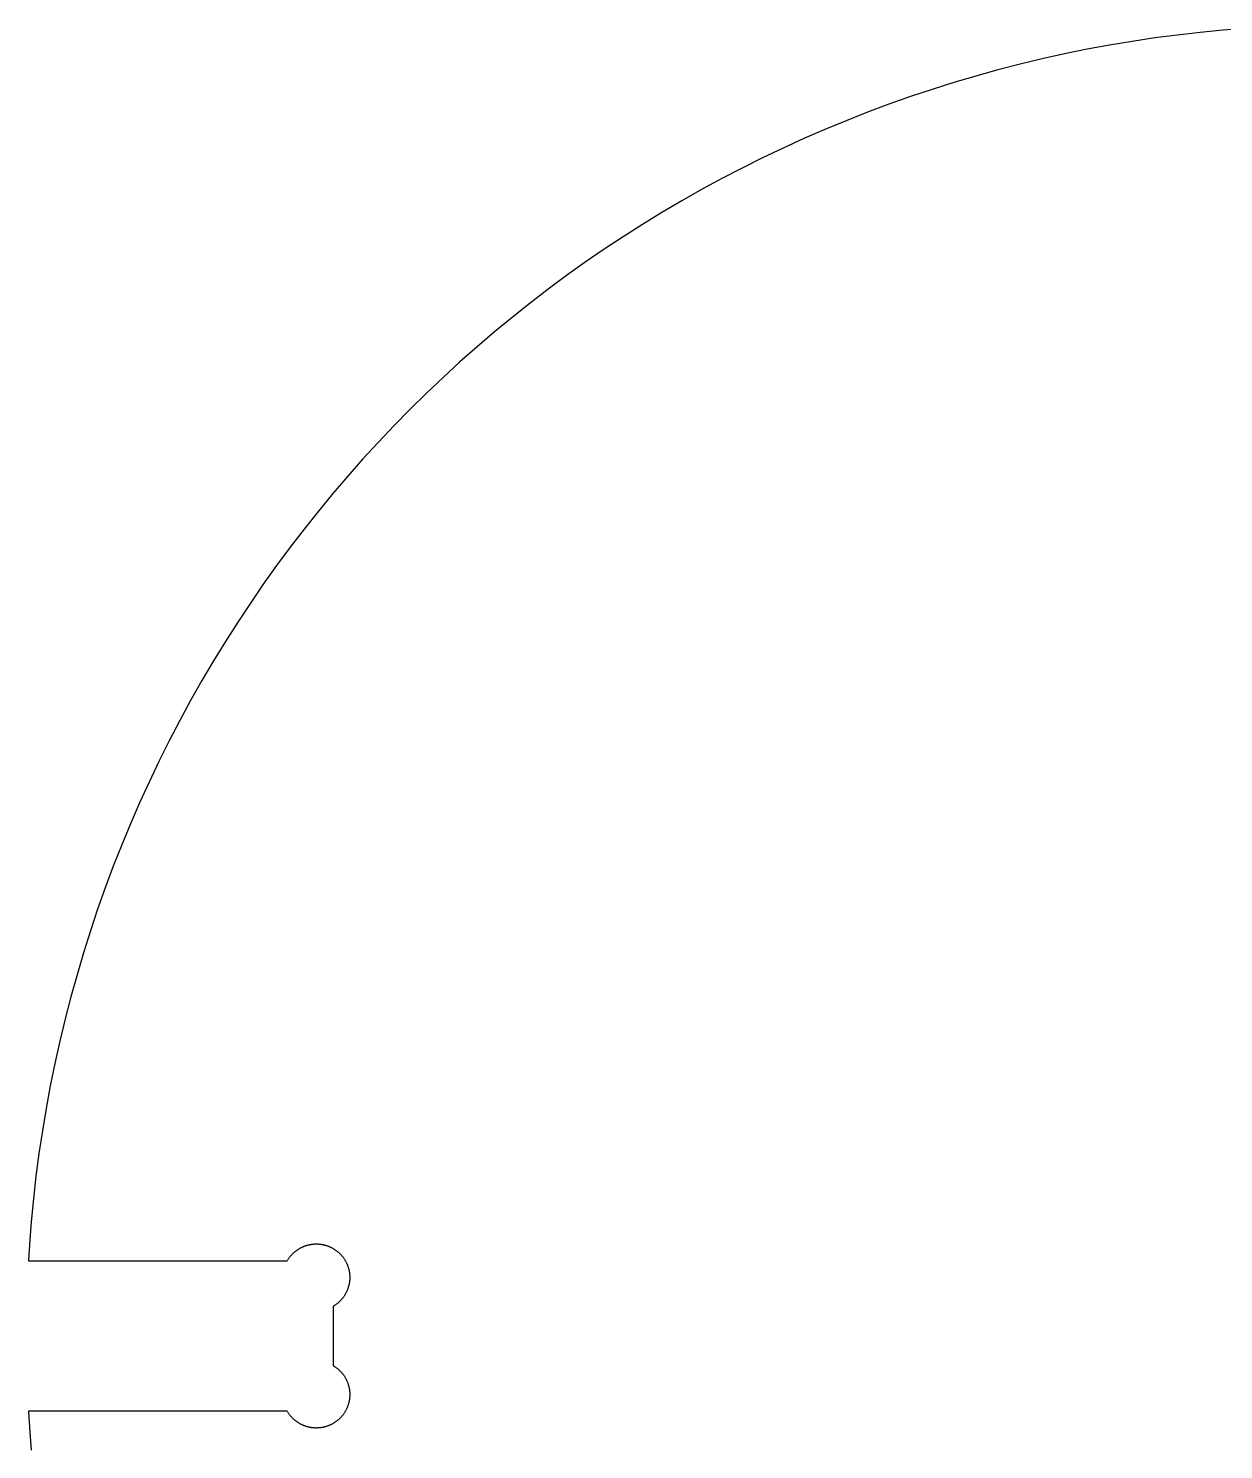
# Model space of a CAD drawing. Header units: metres. Extents: x 20 to 1960, y 15 to 485.
# Drawn here: x 510.4 to 724.6, y 229.6 to 484.4 of the extents above; entities that cross this region are included whole.
import ezdxf

# ---------------------------------------------------------------- set-up
doc = ezdxf.new("R2010")
doc.units = ezdxf.units.M

msp = doc.modelspace()

# ---------------------------------------------------------------- linework, layer by layer
for p, q in [((728.607, 484.428), (724.518, 484.106)), ((708.238, 482.107), (704.193, 481.43)), ((712.294, 482.713), (708.238, 482.107)), ((716.361, 483.248), (712.294, 482.713)), ((720.436, 483.713), (716.361, 483.248)), ((724.518, 484.106), (720.436, 483.713)), ((696.141, 479.865), (692.136, 478.977)), ((700.16, 480.682), (696.141, 479.865)), ((704.193, 481.43), (700.16, 480.682)), ((684.178, 476.993), (680.225, 475.896)), ((688.148, 478.019), (684.178, 476.993)), ((692.136, 478.977), (688.148, 478.019)), ((676.293, 474.732), (672.381, 473.498)), ((680.225, 475.896), (676.293, 474.732)), ((668.491, 472.197), (664.625, 470.828)), ((672.381, 473.498), (668.491, 472.197)), ((660.784, 469.391), (656.967, 467.888)), ((664.625, 470.828), (660.784, 469.391)), ((653.178, 466.319), (649.417, 464.683)), ((656.967, 467.888), (653.178, 466.319)), ((649.417, 464.683), (645.685, 462.982)), ((641.983, 461.217), (638.312, 459.387)), ((645.685, 462.982), (641.983, 461.217)), ((638.312, 459.387), (634.674, 457.493)), ((634.674, 457.493), (631.07, 455.536)), ((631.07, 455.536), (627.5, 453.516)), ((623.966, 451.434), (620.469, 449.291)), ((627.5, 453.516), (623.966, 451.434)), ((620.469, 449.291), (617.01, 447.088)), ((617.01, 447.088), (613.59, 444.824)), ((613.59, 444.824), (610.21, 442.501)), ((610.21, 442.501), (606.87, 440.119)), ((606.87, 440.119), (603.573, 437.679)), ((603.573, 437.679), (600.32, 435.183)), ((600.32, 435.183), (597.11, 432.629)), ((597.11, 432.629), (593.945, 430.02)), ((593.945, 430.02), (590.826, 427.357)), ((590.826, 427.357), (587.754, 424.639)), ((587.754, 424.639), (584.73, 421.868)), ((584.73, 421.868), (581.755, 419.045)), ((581.755, 419.045), (578.83, 416.17)), ((578.83, 416.17), (575.955, 413.245)), ((575.955, 413.245), (573.132, 410.27)), ((573.132, 410.27), (570.361, 407.246)), ((570.361, 407.246), (567.643, 404.174)), ((567.643, 404.174), (564.98, 401.055)), ((564.98, 401.055), (562.371, 397.89)), ((562.371, 397.89), (559.818, 394.68)), ((559.818, 394.68), (557.321, 391.427)), ((557.321, 391.427), (554.881, 388.13)), ((554.881, 388.13), (552.499, 384.79)), ((552.499, 384.79), (550.176, 381.41)), ((550.176, 381.41), (547.912, 377.99)), ((547.912, 377.99), (545.709, 374.531)), ((545.709, 374.531), (543.566, 371.034)), ((543.566, 371.034), (541.484, 367.5)), ((541.484, 367.5), (539.464, 363.93)), ((539.464, 363.93), (537.507, 360.326)), ((537.507, 360.326), (535.613, 356.688)), ((535.613, 356.688), (533.783, 353.017)), ((533.783, 353.017), (532.018, 349.315)), ((532.018, 349.315), (530.317, 345.583)), ((530.317, 345.583), (528.681, 341.822)), ((528.681, 341.822), (527.112, 338.033)), ((527.112, 338.033), (525.609, 334.216)), ((525.609, 334.216), (524.172, 330.375)), ((524.172, 330.375), (522.803, 326.509)), ((522.803, 326.509), (521.502, 322.619)), ((521.502, 322.619), (520.268, 318.707)), ((520.268, 318.707), (519.104, 314.775)), ((519.104, 314.775), (518.007, 310.822)), ((518.007, 310.822), (516.981, 306.852)), ((516.981, 306.852), (516.023, 302.863)), ((516.023, 302.863), (515.135, 298.859)), ((515.135, 298.859), (514.318, 294.84)), ((514.318, 294.84), (513.57, 290.807)), ((513.57, 290.807), (512.893, 286.762)), ((512.893, 286.762), (512.287, 282.706)), ((512.287, 282.706), (511.752, 278.639)), ((511.752, 278.639), (511.287, 274.564)), ((511.287, 274.564), (510.894, 270.482)), ((510.894, 270.482), (510.572, 266.393)), ((510.572, 266.393), (510.396, 263.5)), ((557.985, 264.959), (558.064, 265.028)), ((558.064, 265.028), (558.143, 265.096)), ((558.143, 265.096), (558.224, 265.163)), ((558.224, 265.163), (558.306, 265.228)), ((558.306, 265.228), (558.389, 265.292)), ((558.389, 265.292), (558.473, 265.354)), ((558.473, 265.354), (558.559, 265.415)), ((558.559, 265.415), (558.645, 265.474)), ((558.645, 265.474), (558.732, 265.532)), ((558.732, 265.532), (558.82, 265.588)), ((558.82, 265.588), (558.91, 265.643)), ((558.91, 265.643), (559, 265.696)), ((559, 265.696), (559.091, 265.748)), ((559.091, 265.748), (559.183, 265.798)), ((559.183, 265.798), (559.276, 265.846)), ((559.276, 265.846), (559.37, 265.893)), ((559.37, 265.893), (559.464, 265.938)), ((559.464, 265.938), (559.56, 265.981)), ((559.56, 265.981), (559.656, 266.023)), ((559.656, 266.023), (559.752, 266.063)), ((559.752, 266.063), (559.85, 266.101)), ((559.85, 266.101), (559.948, 266.138)), ((559.948, 266.138), (560.047, 266.173)), ((560.047, 266.173), (560.146, 266.206)), ((560.146, 266.206), (560.246, 266.238)), ((560.246, 266.238), (560.346, 266.268)), ((560.346, 266.268), (560.447, 266.296)), ((560.447, 266.296), (560.548, 266.322)), ((560.548, 266.322), (560.65, 266.346)), ((560.65, 266.346), (560.753, 266.369)), ((560.753, 266.369), (560.855, 266.39)), ((560.855, 266.39), (560.958, 266.409)), ((560.958, 266.409), (561.061, 266.426)), ((561.061, 266.426), (561.165, 266.442)), ((561.165, 266.442), (561.269, 266.455)), ((561.269, 266.455), (561.373, 266.467)), ((561.373, 266.467), (561.477, 266.477)), ((561.477, 266.477), (561.581, 266.485)), ((561.581, 266.485), (561.686, 266.492)), ((561.686, 266.492), (561.791, 266.496)), ((561.791, 266.496), (561.895, 266.499)), ((561.895, 266.499), (562, 266.5)), ((562, 266.5), (562.105, 266.499)), ((562.105, 266.499), (562.209, 266.496)), ((562.209, 266.496), (562.314, 266.492)), ((562.314, 266.492), (562.419, 266.485)), ((562.419, 266.485), (562.523, 266.477)), ((562.523, 266.477), (562.627, 266.467)), ((562.627, 266.467), (562.731, 266.455)), ((562.731, 266.455), (562.835, 266.442)), ((562.835, 266.442), (562.939, 266.426)), ((562.939, 266.426), (563.042, 266.409)), ((563.042, 266.409), (563.145, 266.39)), ((563.145, 266.39), (563.247, 266.369)), ((563.247, 266.369), (563.35, 266.346)), ((563.35, 266.346), (563.452, 266.322)), ((563.452, 266.322), (563.553, 266.296)), ((563.553, 266.296), (563.654, 266.268)), ((563.654, 266.268), (563.754, 266.238)), ((563.754, 266.238), (563.854, 266.206)), ((563.854, 266.206), (563.953, 266.173)), ((563.953, 266.173), (564.052, 266.138)), ((564.052, 266.138), (564.15, 266.101)), ((564.15, 266.101), (564.248, 266.063)), ((564.248, 266.063), (564.344, 266.023)), ((564.344, 266.023), (564.44, 265.981)), ((564.44, 265.981), (564.536, 265.938)), ((564.536, 265.938), (564.63, 265.893)), ((564.63, 265.893), (564.724, 265.846)), ((564.724, 265.846), (564.817, 265.798)), ((564.817, 265.798), (564.909, 265.748)), ((564.909, 265.748), (565, 265.696)), ((565, 265.696), (565.09, 265.643)), ((565.09, 265.643), (565.18, 265.588)), ((565.18, 265.588), (565.268, 265.532)), ((565.268, 265.532), (565.355, 265.474)), ((565.355, 265.474), (565.441, 265.415)), ((565.441, 265.415), (565.527, 265.354)), ((565.527, 265.354), (565.611, 265.292)), ((565.611, 265.292), (565.694, 265.228)), ((565.694, 265.228), (565.776, 265.163)), ((565.776, 265.163), (565.857, 265.096)), ((565.857, 265.096), (565.936, 265.028)), ((565.936, 265.028), (566.015, 264.959)), ((510.396, 263.5), (556.804, 263.5)), ((556.804, 263.5), (556.857, 263.59)), ((556.857, 263.59), (556.912, 263.68)), ((556.912, 263.68), (556.968, 263.768)), ((556.968, 263.768), (557.026, 263.855)), ((557.026, 263.855), (557.085, 263.941)), ((557.085, 263.941), (557.146, 264.027)), ((557.146, 264.027), (557.208, 264.111)), ((557.208, 264.111), (557.272, 264.194)), ((557.272, 264.194), (557.337, 264.276)), ((557.337, 264.276), (557.404, 264.357)), ((557.404, 264.357), (557.472, 264.436)), ((557.472, 264.436), (557.541, 264.515)), ((557.541, 264.515), (557.612, 264.592)), ((557.612, 264.592), (557.684, 264.668)), ((557.684, 264.668), (557.757, 264.743)), ((557.757, 264.743), (557.832, 264.816)), ((557.832, 264.816), (557.908, 264.888)), ((557.908, 264.888), (557.985, 264.959)), ((566.015, 264.959), (566.092, 264.888)), ((566.092, 264.888), (566.168, 264.816)), ((566.168, 264.816), (566.243, 264.743)), ((566.243, 264.743), (566.316, 264.668)), ((566.316, 264.668), (566.388, 264.592)), ((566.388, 264.592), (566.459, 264.515)), ((566.459, 264.515), (566.528, 264.436)), ((566.528, 264.436), (566.596, 264.357)), ((566.596, 264.357), (566.663, 264.276)), ((566.663, 264.276), (566.728, 264.194)), ((566.728, 264.194), (566.792, 264.111)), ((566.792, 264.111), (566.854, 264.027)), ((566.854, 264.027), (566.915, 263.941)), ((566.915, 263.941), (566.974, 263.855)), ((566.974, 263.855), (567.032, 263.768)), ((567.032, 263.768), (567.088, 263.68)), ((567.088, 263.68), (567.143, 263.59)), ((567.143, 263.59), (567.196, 263.5)), ((567.196, 263.5), (567.248, 263.409)), ((567.248, 263.409), (567.298, 263.317)), ((567.298, 263.317), (567.346, 263.224)), ((567.346, 263.224), (567.393, 263.13)), ((567.393, 263.13), (567.438, 263.036)), ((567.438, 263.036), (567.481, 262.94)), ((567.481, 262.94), (567.523, 262.844)), ((567.523, 262.844), (567.563, 262.748)), ((567.563, 262.748), (567.602, 262.65)), ((567.602, 262.65), (567.638, 262.552)), ((567.638, 262.552), (567.673, 262.453)), ((567.673, 262.453), (567.706, 262.354)), ((567.706, 262.354), (567.738, 262.254)), ((567.738, 262.254), (567.768, 262.154)), ((567.768, 262.154), (567.796, 262.053)), ((567.796, 262.053), (567.822, 261.952)), ((567.822, 261.952), (567.846, 261.85)), ((567.846, 261.85), (567.869, 261.747)), ((567.869, 261.747), (567.89, 261.645)), ((567.89, 261.645), (567.909, 261.542)), ((567.909, 261.542), (567.926, 261.439)), ((567.926, 261.439), (567.942, 261.335)), ((567.942, 261.335), (567.955, 261.231)), ((567.955, 261.231), (567.967, 261.127)), ((567.967, 261.127), (567.977, 261.023)), ((567.977, 259.977), (567.967, 259.873)), ((567.977, 261.023), (567.985, 260.919)), ((567.985, 260.081), (567.977, 259.977)), ((567.985, 260.919), (567.992, 260.814)), ((567.992, 260.186), (567.985, 260.081)), ((567.992, 260.814), (567.996, 260.709)), ((567.996, 260.291), (567.992, 260.186)), ((567.996, 260.709), (567.999, 260.605)), ((567.999, 260.395), (567.996, 260.291)), ((567.999, 260.605), (568, 260.5)), ((568, 260.5), (567.999, 260.395)), ((567.143, 257.41), (567.088, 257.32)), ((567.196, 257.5), (567.143, 257.41)), ((567.248, 257.591), (567.196, 257.5)), ((567.298, 257.683), (567.248, 257.591)), ((567.346, 257.776), (567.298, 257.683)), ((567.393, 257.87), (567.346, 257.776)), ((567.438, 257.964), (567.393, 257.87)), ((567.481, 258.06), (567.438, 257.964)), ((567.523, 258.156), (567.481, 258.06)), ((567.563, 258.252), (567.523, 258.156)), ((567.602, 258.35), (567.563, 258.252)), ((567.638, 258.448), (567.602, 258.35)), ((567.673, 258.547), (567.638, 258.448)), ((567.706, 258.646), (567.673, 258.547)), ((567.738, 258.746), (567.706, 258.646)), ((567.768, 258.846), (567.738, 258.746)), ((567.796, 258.947), (567.768, 258.846)), ((567.822, 259.048), (567.796, 258.947)), ((567.846, 259.15), (567.822, 259.048)), ((567.869, 259.253), (567.846, 259.15)), ((567.89, 259.355), (567.869, 259.253)), ((567.909, 259.458), (567.89, 259.355)), ((567.926, 259.561), (567.909, 259.458)), ((567.942, 259.665), (567.926, 259.561)), ((567.955, 259.769), (567.942, 259.665)), ((567.967, 259.873), (567.955, 259.769)), ((565.09, 255.357), (565, 255.304)), ((565, 255.304), (565, 244.696)), ((565.18, 255.412), (565.09, 255.357)), ((565.268, 255.468), (565.18, 255.412)), ((565.355, 255.526), (565.268, 255.468)), ((565.441, 255.585), (565.355, 255.526)), ((565.527, 255.646), (565.441, 255.585)), ((565.611, 255.708), (565.527, 255.646)), ((565.694, 255.772), (565.611, 255.708)), ((565.776, 255.837), (565.694, 255.772)), ((565.857, 255.904), (565.776, 255.837)), ((565.936, 255.972), (565.857, 255.904)), ((566.015, 256.041), (565.936, 255.972)), ((566.092, 256.112), (566.015, 256.041)), ((566.168, 256.184), (566.092, 256.112)), ((566.243, 256.257), (566.168, 256.184)), ((566.316, 256.332), (566.243, 256.257)), ((566.388, 256.408), (566.316, 256.332)), ((566.459, 256.485), (566.388, 256.408)), ((566.528, 256.564), (566.459, 256.485)), ((566.596, 256.643), (566.528, 256.564)), ((566.663, 256.724), (566.596, 256.643)), ((566.728, 256.806), (566.663, 256.724)), ((566.792, 256.889), (566.728, 256.806)), ((566.854, 256.973), (566.792, 256.889)), ((566.915, 257.059), (566.854, 256.973)), ((566.974, 257.145), (566.915, 257.059)), ((567.032, 257.232), (566.974, 257.145)), ((567.088, 257.32), (567.032, 257.232)), ((565, 244.696), (565.09, 244.643)), ((565.09, 244.643), (565.18, 244.588)), ((565.18, 244.588), (565.268, 244.532)), ((565.268, 244.532), (565.355, 244.474)), ((565.355, 244.474), (565.441, 244.415)), ((565.441, 244.415), (565.527, 244.354)), ((565.527, 244.354), (565.611, 244.292)), ((565.611, 244.292), (565.694, 244.228)), ((565.694, 244.228), (565.776, 244.163)), ((565.776, 244.163), (565.857, 244.096)), ((565.857, 244.096), (565.936, 244.028)), ((565.936, 244.028), (566.015, 243.959)), ((566.015, 243.959), (566.092, 243.888)), ((566.092, 243.888), (566.168, 243.816)), ((566.168, 243.816), (566.243, 243.743)), ((566.243, 243.743), (566.316, 243.668)), ((566.316, 243.668), (566.388, 243.592)), ((566.388, 243.592), (566.459, 243.515)), ((566.459, 243.515), (566.528, 243.436)), ((566.528, 243.436), (566.596, 243.357)), ((566.596, 243.357), (566.663, 243.276)), ((566.663, 243.276), (566.728, 243.194)), ((566.728, 243.194), (566.792, 243.111)), ((566.792, 243.111), (566.854, 243.027)), ((566.854, 243.027), (566.915, 242.941)), ((566.915, 242.941), (566.974, 242.855)), ((566.974, 242.855), (567.032, 242.768)), ((567.032, 242.768), (567.088, 242.68)), ((567.088, 242.68), (567.143, 242.59)), ((567.143, 242.59), (567.196, 242.5)), ((567.196, 242.5), (567.248, 242.409)), ((567.248, 242.409), (567.298, 242.317)), ((567.298, 242.317), (567.346, 242.224)), ((567.346, 242.224), (567.393, 242.13)), ((567.393, 242.13), (567.438, 242.036)), ((567.438, 242.036), (567.481, 241.94)), ((567.481, 241.94), (567.523, 241.844)), ((567.523, 241.844), (567.563, 241.748)), ((567.563, 241.748), (567.602, 241.65)), ((567.602, 241.65), (567.638, 241.552)), ((567.638, 241.552), (567.673, 241.453)), ((567.673, 241.453), (567.706, 241.354)), ((567.706, 241.354), (567.738, 241.254)), ((567.738, 241.254), (567.768, 241.154)), ((567.768, 241.154), (567.796, 241.053)), ((567.796, 241.053), (567.822, 240.952)), ((567.822, 240.952), (567.846, 240.85)), ((567.846, 240.85), (567.869, 240.747)), ((567.869, 240.747), (567.89, 240.645)), ((567.89, 240.645), (567.909, 240.542)), ((567.909, 240.542), (567.926, 240.439)), ((567.926, 240.439), (567.942, 240.335)), ((567.942, 240.335), (567.955, 240.231)), ((567.955, 240.231), (567.967, 240.127)), ((567.967, 240.127), (567.977, 240.023)), ((567.977, 240.023), (567.985, 239.919)), ((567.985, 239.919), (567.992, 239.814)), ((567.992, 239.814), (567.996, 239.709)), ((567.996, 239.709), (567.999, 239.605)), ((567.999, 239.605), (568, 239.5)), ((567.438, 236.964), (567.393, 236.87)), ((567.481, 237.06), (567.438, 236.964)), ((567.523, 237.156), (567.481, 237.06)), ((567.563, 237.252), (567.523, 237.156)), ((567.602, 237.35), (567.563, 237.252)), ((567.638, 237.448), (567.602, 237.35)), ((567.673, 237.547), (567.638, 237.448)), ((567.706, 237.646), (567.673, 237.547)), ((567.738, 237.746), (567.706, 237.646)), ((567.768, 237.846), (567.738, 237.746)), ((567.796, 237.947), (567.768, 237.846)), ((567.822, 238.048), (567.796, 237.947)), ((567.846, 238.15), (567.822, 238.048)), ((567.869, 238.253), (567.846, 238.15)), ((567.89, 238.355), (567.869, 238.253)), ((567.909, 238.458), (567.89, 238.355)), ((567.926, 238.561), (567.909, 238.458)), ((567.942, 238.665), (567.926, 238.561)), ((567.955, 238.769), (567.942, 238.665)), ((567.967, 238.873), (567.955, 238.769)), ((567.977, 238.977), (567.967, 238.873)), ((567.985, 239.081), (567.977, 238.977)), ((567.992, 239.186), (567.985, 239.081)), ((567.996, 239.291), (567.992, 239.186)), ((567.999, 239.395), (567.996, 239.291)), ((568, 239.5), (567.999, 239.395)), ((556.804, 236.5), (510.396, 236.5)), ((510.396, 236.5), (510.572, 233.607)), ((556.857, 236.41), (556.804, 236.5)), ((556.912, 236.32), (556.857, 236.41)), ((556.968, 236.232), (556.912, 236.32)), ((557.026, 236.145), (556.968, 236.232)), ((557.085, 236.059), (557.026, 236.145)), ((557.146, 235.973), (557.085, 236.059)), ((557.208, 235.889), (557.146, 235.973)), ((557.272, 235.806), (557.208, 235.889)), ((557.337, 235.724), (557.272, 235.806)), ((557.404, 235.643), (557.337, 235.724)), ((557.472, 235.564), (557.404, 235.643)), ((557.541, 235.485), (557.472, 235.564)), ((557.612, 235.408), (557.541, 235.485)), ((557.684, 235.332), (557.612, 235.408)), ((557.757, 235.257), (557.684, 235.332)), ((557.832, 235.184), (557.757, 235.257)), ((557.908, 235.112), (557.832, 235.184)), ((557.985, 235.041), (557.908, 235.112)), ((558.064, 234.972), (557.985, 235.041)), ((558.143, 234.904), (558.064, 234.972)), ((558.224, 234.837), (558.143, 234.904)), ((558.306, 234.772), (558.224, 234.837)), ((558.389, 234.708), (558.306, 234.772)), ((558.473, 234.646), (558.389, 234.708)), ((558.559, 234.585), (558.473, 234.646)), ((558.645, 234.526), (558.559, 234.585)), ((558.732, 234.468), (558.645, 234.526)), ((558.82, 234.412), (558.732, 234.468)), ((558.91, 234.357), (558.82, 234.412)), ((565.18, 234.412), (565.09, 234.357)), ((565.268, 234.468), (565.18, 234.412)), ((565.355, 234.526), (565.268, 234.468)), ((565.441, 234.585), (565.355, 234.526)), ((565.527, 234.646), (565.441, 234.585)), ((565.611, 234.708), (565.527, 234.646)), ((565.694, 234.772), (565.611, 234.708)), ((565.776, 234.837), (565.694, 234.772)), ((565.857, 234.904), (565.776, 234.837)), ((565.936, 234.972), (565.857, 234.904)), ((566.015, 235.041), (565.936, 234.972)), ((566.092, 235.112), (566.015, 235.041)), ((566.168, 235.184), (566.092, 235.112)), ((566.243, 235.257), (566.168, 235.184)), ((566.316, 235.332), (566.243, 235.257)), ((566.388, 235.408), (566.316, 235.332)), ((566.459, 235.485), (566.388, 235.408)), ((566.528, 235.564), (566.459, 235.485)), ((566.596, 235.643), (566.528, 235.564)), ((566.663, 235.724), (566.596, 235.643)), ((566.728, 235.806), (566.663, 235.724)), ((566.792, 235.889), (566.728, 235.806)), ((566.854, 235.973), (566.792, 235.889)), ((566.915, 236.059), (566.854, 235.973)), ((566.974, 236.145), (566.915, 236.059)), ((567.032, 236.232), (566.974, 236.145)), ((567.088, 236.32), (567.032, 236.232)), ((567.143, 236.41), (567.088, 236.32)), ((567.196, 236.5), (567.143, 236.41)), ((567.248, 236.591), (567.196, 236.5)), ((567.298, 236.683), (567.248, 236.591)), ((567.346, 236.776), (567.298, 236.683)), ((567.393, 236.87), (567.346, 236.776)), ((510.572, 233.607), (510.894, 229.518)), ((559, 234.304), (558.91, 234.357)), ((559.091, 234.252), (559, 234.304)), ((559.183, 234.202), (559.091, 234.252)), ((559.276, 234.154), (559.183, 234.202)), ((559.37, 234.107), (559.276, 234.154)), ((559.464, 234.062), (559.37, 234.107)), ((559.56, 234.019), (559.464, 234.062)), ((559.656, 233.977), (559.56, 234.019)), ((559.752, 233.937), (559.656, 233.977)), ((559.85, 233.899), (559.752, 233.937)), ((559.948, 233.862), (559.85, 233.899)), ((560.047, 233.827), (559.948, 233.862)), ((560.146, 233.794), (560.047, 233.827)), ((560.246, 233.762), (560.146, 233.794)), ((560.346, 233.732), (560.246, 233.762)), ((560.447, 233.704), (560.346, 233.732)), ((560.548, 233.678), (560.447, 233.704)), ((560.65, 233.654), (560.548, 233.678)), ((560.753, 233.631), (560.65, 233.654)), ((560.855, 233.61), (560.753, 233.631)), ((560.958, 233.591), (560.855, 233.61)), ((561.061, 233.574), (560.958, 233.591)), ((561.165, 233.558), (561.061, 233.574)), ((561.269, 233.545), (561.165, 233.558)), ((561.373, 233.533), (561.269, 233.545)), ((561.477, 233.523), (561.373, 233.533)), ((561.581, 233.515), (561.477, 233.523)), ((561.686, 233.508), (561.581, 233.515)), ((561.791, 233.504), (561.686, 233.508)), ((561.895, 233.501), (561.791, 233.504)), ((562, 233.5), (561.895, 233.501)), ((562.105, 233.501), (562, 233.5)), ((562.209, 233.504), (562.105, 233.501)), ((562.314, 233.508), (562.209, 233.504)), ((562.419, 233.515), (562.314, 233.508)), ((562.523, 233.523), (562.419, 233.515)), ((562.627, 233.533), (562.523, 233.523)), ((562.731, 233.545), (562.627, 233.533)), ((562.835, 233.558), (562.731, 233.545)), ((562.939, 233.574), (562.835, 233.558)), ((563.042, 233.591), (562.939, 233.574)), ((563.145, 233.61), (563.042, 233.591)), ((563.247, 233.631), (563.145, 233.61)), ((563.35, 233.654), (563.247, 233.631)), ((563.452, 233.678), (563.35, 233.654)), ((563.553, 233.704), (563.452, 233.678)), ((563.654, 233.732), (563.553, 233.704)), ((563.754, 233.762), (563.654, 233.732)), ((563.854, 233.794), (563.754, 233.762)), ((563.953, 233.827), (563.854, 233.794)), ((564.052, 233.862), (563.953, 233.827)), ((564.15, 233.899), (564.052, 233.862)), ((564.248, 233.937), (564.15, 233.899)), ((564.344, 233.977), (564.248, 233.937)), ((564.44, 234.019), (564.344, 233.977)), ((564.536, 234.062), (564.44, 234.019)), ((564.63, 234.107), (564.536, 234.062)), ((564.724, 234.154), (564.63, 234.107)), ((564.817, 234.202), (564.724, 234.154)), ((564.909, 234.252), (564.817, 234.202)), ((565, 234.304), (564.909, 234.252)), ((565.09, 234.357), (565, 234.304))]:
    msp.add_line(p, q)

doc.saveas('drawing.dxf')
